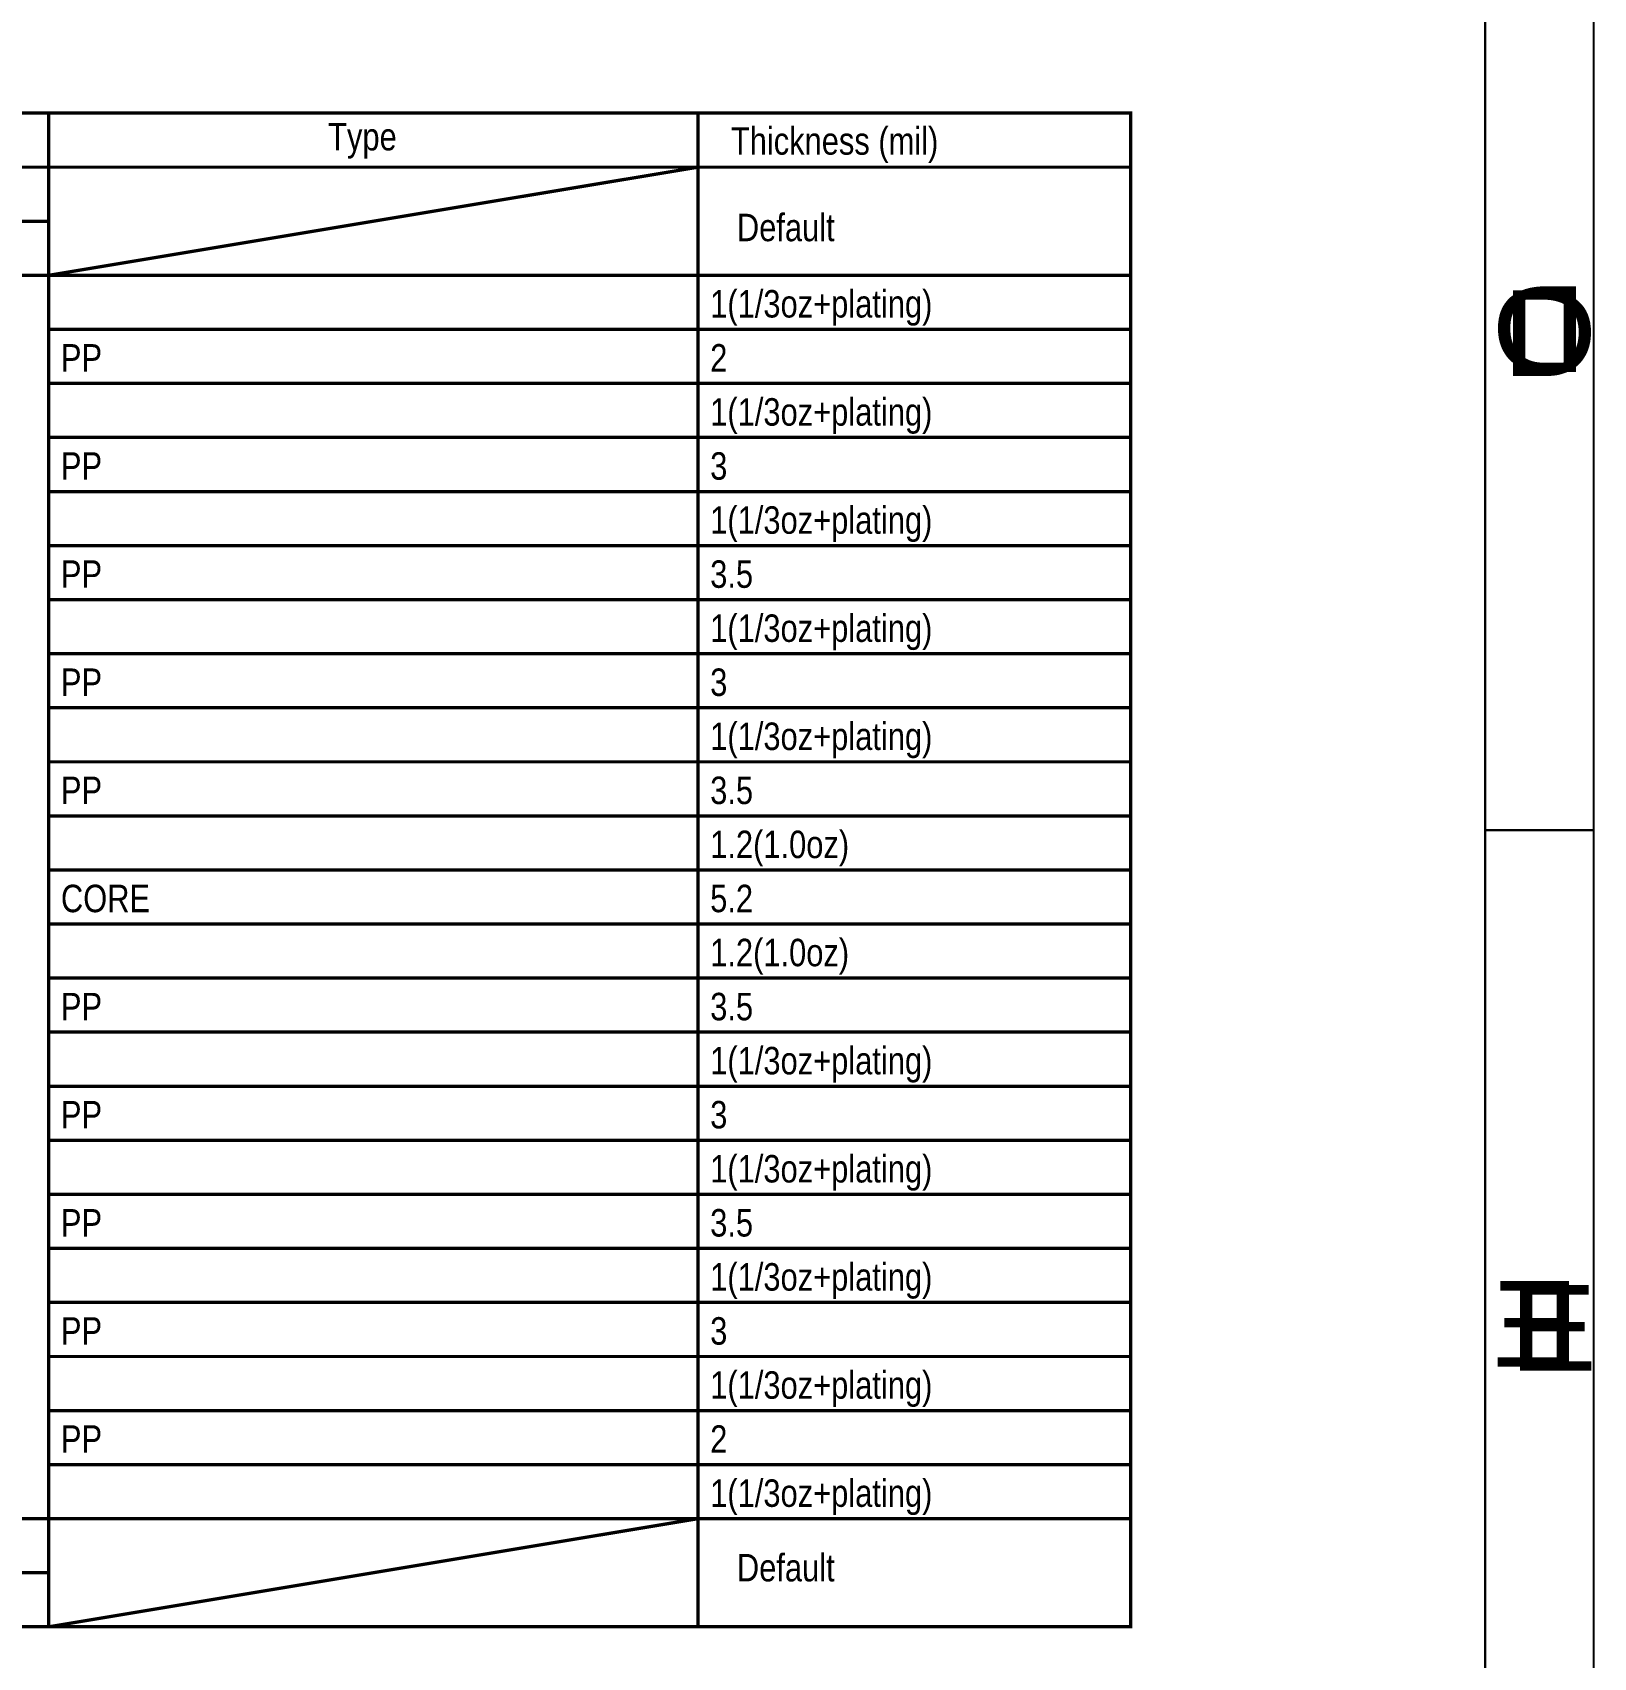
# Model space of a CAD drawing. Extents: x -61 to 349, y -42 to 245.
# Drawn here: x 276.7 to 348.9, y 17.1 to 92.2 of the extents above; entities that cross this region are included whole.
import ezdxf

# ---------------------------------------------------------------- set-up
doc = ezdxf.new("R2010")
doc.units = 0
doc.layers.add('BOARD_GEOMETRY_DIMENSION', color=2, linetype='CONTINUOUS')
doc.layers.add('BOARD_GEOMETRY_SILKSCREEN_B', color=1, linetype='CONTINUOUS')

msp = doc.modelspace()

# ---------------------------------------------------------------- linework, layer by layer
at = {"layer": 'BOARD_GEOMETRY_DIMENSION'}
msp.add_lwpolyline([(-61.1124, -42.1894), (-61.1124, 244.810534), (348.887542, 244.810534), (348.887542, -42.1894)], close=True, dxfattribs=at)
for points in [[(343.887552, -37.189156), (343.887552, 226.160838)], [(348.887542, 55.310532), (343.887552, 55.310532)]]:
    msp.add_lwpolyline(points, dxfattribs=at)
at = {"layer": 'BOARD_GEOMETRY_DIMENSION', "const_width": 0.1524}
for points in [[(237.49, 88.4682), (327.48982, 88.4682), (327.48982, 18.471388), (237.49, 18.471388), (237.49, 88.4682)], [(277.48992, 88.4682), (277.48992, 18.471388)], [(307.48986, 88.4682), (307.48986, 18.471388)], [(237.49, 85.968332), (327.48982, 85.968332)], [(277.48992, 80.968342), (307.48986, 85.968332)], [(249.489976, 83.46821), (277.48992, 83.46821)], [(237.49, 80.968342), (327.48982, 80.968342)], [(277.48992, 80.968342), (327.48982, 80.968342)], [(277.48992, 78.468474), (327.48982, 78.468474)], [(277.48992, 75.968606), (327.48982, 75.968606)], [(277.48992, 73.468738), (327.48982, 73.468738)], [(277.48992, 70.96887), (327.48982, 70.96887)], [(277.48992, 68.469002), (327.48982, 68.469002)], [(277.48992, 65.969134), (327.48982, 65.969134)], [(277.48992, 63.469266), (327.48982, 63.469266)], [(277.48992, 60.969398), (327.48982, 60.969398)], [(277.48992, 58.46953), (327.48982, 58.46953)], [(277.48992, 55.969662), (327.48982, 55.969662)], [(277.48992, 53.469794), (327.48982, 53.469794)], [(277.48992, 50.969926), (327.48982, 50.969926)], [(277.48992, 48.470058), (327.48982, 48.470058)], [(277.48992, 45.97019), (327.48982, 45.97019)], [(277.48992, 43.470322), (327.48982, 43.470322)], [(277.48992, 40.970454), (327.48982, 40.970454)], [(277.48992, 38.470586), (327.48982, 38.470586)], [(277.48992, 35.970718), (327.48982, 35.970718)], [(277.48992, 33.47085), (327.48982, 33.47085)], [(277.48992, 30.970982), (327.48982, 30.970982)], [(277.48992, 28.471114), (327.48982, 28.471114)], [(277.48992, 25.971246), (327.48982, 25.971246)], [(237.49, 23.471378), (327.48982, 23.471378)], [(277.48992, 18.471388), (307.48986, 23.471378)], [(249.489976, 20.97151), (277.48992, 20.97151)]]:
    msp.add_lwpolyline(points, dxfattribs=at)
at = {"layer": 'BOARD_GEOMETRY_SILKSCREEN_B'}
msp.add_lwpolyline([(-61.1124, -42.1894), (-61.1124, 244.810534), (348.887542, 244.810534), (348.887542, -42.1894)], close=True, dxfattribs=at)
for points in [[(343.887552, 239.810544), (343.887552, -37.189156)], [(343.887552, 55.310532), (348.887542, 55.310532)]]:
    msp.add_lwpolyline(points, dxfattribs=at)

# ---------------------------------------------------------------- texts
at = {"layer": 'BOARD_GEOMETRY_DIMENSION'}
for s, height, width, p in [('Type', 1.27, 0.84, (290.399978, 86.74481)), ('Thickness (mil)', 1.27, 0.84, (309.014876, 86.544912)), ('Default', 1.27, 0.84, (309.294784, 82.54492)), ('1(1/3oz+plating)', 1.27, 0.84, (308.059836, 79.015336)), ('D', 3.9624, 1.147436, (344.673682, 76.310744)), ('PP', 1.27, 0.84, (278.04999, 76.515468)), ('2', 1.27, 0.84, (308.059836, 76.515468)), ('1(1/3oz+plating)', 1.27, 0.84, (308.059836, 74.0156)), ('PP', 1.27, 0.84, (278.04999, 71.515732)), ('3', 1.27, 0.84, (308.059836, 71.515732)), ('1(1/3oz+plating)', 1.27, 0.84, (308.059836, 69.015864)), ('PP', 1.27, 0.84, (278.04999, 66.515996)), ('3.5', 1.27, 0.84, (308.059836, 66.515996)), ('1(1/3oz+plating)', 1.27, 0.84, (308.059836, 64.016128)), ('PP', 1.27, 0.84, (278.04999, 61.51626)), ('3', 1.27, 0.84, (308.059836, 61.51626)), ('1(1/3oz+plating)', 1.27, 0.84, (308.059836, 59.016392)), ('PP', 1.27, 0.84, (278.04999, 56.516524)), ('3.5', 1.27, 0.84, (308.059836, 56.516524)), ('1.2(1.0oz)', 1.27, 0.84, (308.059836, 54.016656)), ('CORE', 1.27, 0.84, (278.04999, 51.516788)), ('5.2', 1.27, 0.84, (308.059836, 51.516788)), ('1.2(1.0oz)', 1.27, 0.84, (308.059836, 49.01692)), ('PP', 1.27, 0.84, (278.04999, 46.517052)), ('3.5', 1.27, 0.84, (308.059836, 46.517052)), ('1(1/3oz+plating)', 1.27, 0.84, (308.059836, 44.017184)), ('PP', 1.27, 0.84, (278.04999, 41.517316)), ('3', 1.27, 0.84, (308.059836, 41.517316)), ('1(1/3oz+plating)', 1.27, 0.84, (308.059836, 39.017448)), ('PP', 1.27, 0.84, (278.04999, 36.51758)), ('3.5', 1.27, 0.84, (308.059836, 36.51758)), ('1(1/3oz+plating)', 1.27, 0.84, (308.059836, 34.017712)), ('E', 3.9624, 1.147436, (344.987626, 30.310836)), ('PP', 1.27, 0.84, (278.04999, 31.517844)), ('3', 1.27, 0.84, (308.059836, 31.517844)), ('1(1/3oz+plating)', 1.27, 0.84, (308.059836, 29.017976)), ('2', 1.27, 0.84, (308.059836, 26.518108)), ('PP', 1.27, 0.84, (278.04999, 26.518108)), ('1(1/3oz+plating)', 1.27, 0.84, (308.059836, 24.01824)), ('Default', 1.27, 0.84, (309.294784, 20.571206))]:
    msp.add_text(s, height=height, dxfattribs=dict(at, width=width)).set_placement(p)
at = {"layer": 'BOARD_GEOMETRY_SILKSCREEN_B', "text_generation_flag": 2, "width": 1.147436}
for s, p in [('D', (348.572074, 76.497942)), ('E', (348.25813, 30.498034))]:
    msp.add_text(s, height=3.9624, dxfattribs=at).set_placement(p)

doc.saveas('drawing.dxf')
